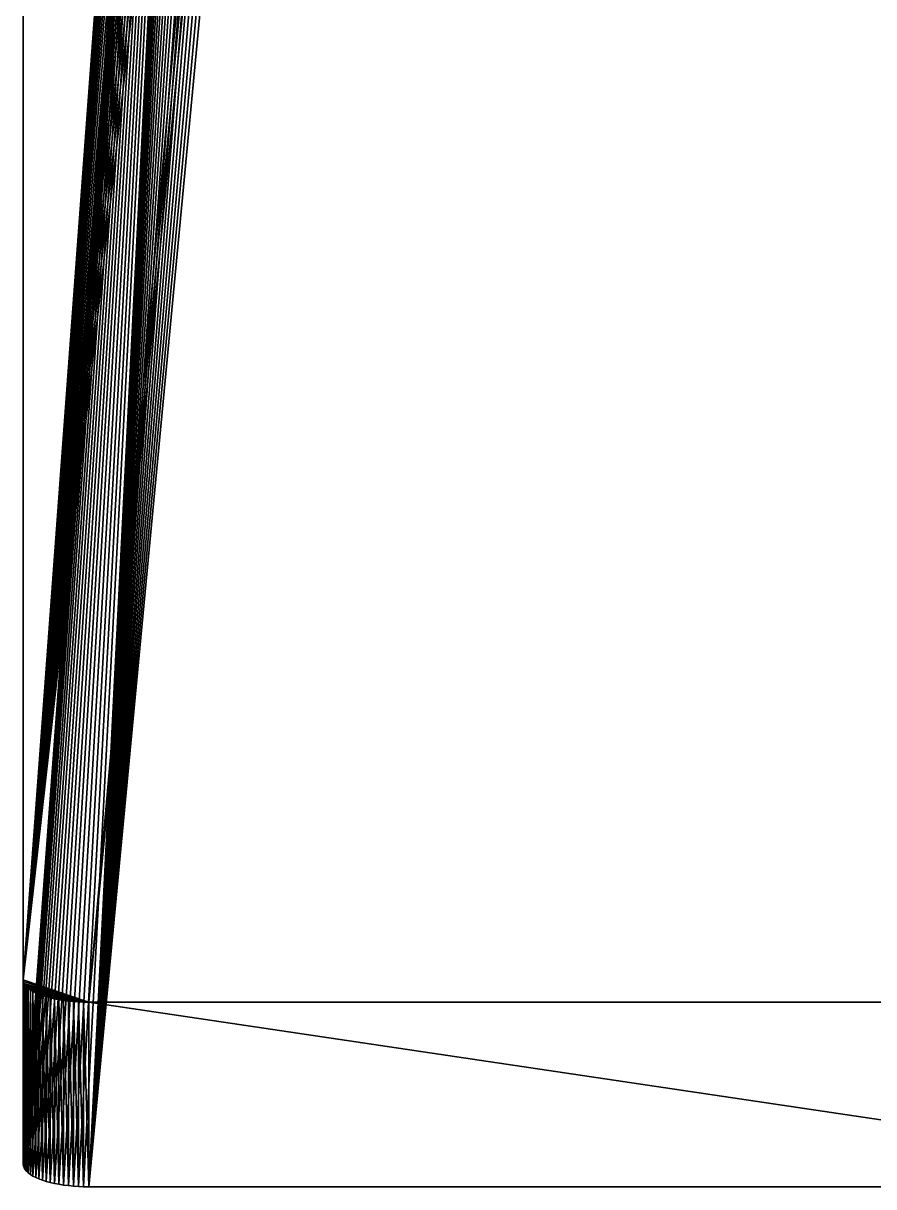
# Model space of a CAD drawing. Extents: x -23465 to -22865, y -4615 to -3990.
# Drawn here: x -22916.96 to -22890.96, y -4170.22 to -4134.66 of the extents above; entities that cross this region are included whole.
import ezdxf

# ---------------------------------------------------------------- set-up
doc = ezdxf.new("R2010")
doc.units = 0
doc.header["$MEASUREMENT"] = 0
doc.layers.get('0').update_dxf_attribs({"linetype": 'CONTINUOUS'})
doc.layers.add('ARCHITEKTURA_OBECN_', color=7, linetype='CONTINUOUS')

# ---------------------------------------------------------------- blocks, each defined once
blk = doc.blocks.new('*X17')
at = {"layer": 'ARCHITEKTURA_OBECN_', "color": 0, "linetype": 'Continuous'}
mesh = blk.add_polyface(dxfattribs=at)
corners = [(-21707.233, -4026.572, 61.307), (-21709.79, -4049.984, -3.019), (-21709.943, -4050.062, -3.233), (-21710.077, -4050.144, -3.459), (-21707.776, -4026.542, 61.387), (-21710.192, -4050.23, -3.693), (-21710.288, -4050.318, -3.936), (-21710.362, -4050.408, -4.184), (-21710.416, -4050.5, -4.437), (-21710.448, -4050.594, -4.694), (-21710.459, -4050.688, -4.952), (-21706.959, -4026.575, 61.296), (-21704.297, -4049.91, -2.816), (-21704.484, -4049.841, -2.626), (-21704.686, -4049.777, -2.451), (-21704.902, -4049.719, -2.291), (-21709.232, -4049.777, -2.451), (-21709.434, -4049.841, -2.626), (-21709.62, -4049.91, -2.816), (-21710.448, -4050.782, -5.21), (-21710.459, -4075.997, -74.489), (-21710.416, -4050.875, -5.466), (-21710.362, -4050.967, -5.72), (-21710.288, -4051.058, -5.968), (-21710.192, -4051.146, -6.211), (-21710.077, -4051.231, -6.445), (-21709.943, -4051.313, -6.67), (-21709.79, -4051.391, -6.885), (-21709.62, -4051.465, -7.088), (-21709.434, -4051.534, -7.278), (-21709.232, -4051.598, -7.453), (-21709.016, -4051.656, -7.613), (-21708.788, -4051.708, -7.756), (-21708.548, -4051.754, -7.882), (-21708.298, -4051.794, -7.99), (-21708.04, -4051.826, -8.08), (-21707.776, -4051.852, -8.15), (-21709.943, -4075.372, -72.771), (-21707.506, -4051.87, -8.2), (-21707.233, -4051.881, -8.231), (-21706.959, -4074.8, -71.2), (-21706.959, -4051.885, -8.241), (-21706.684, -4074.804, -71.21), (-21707.233, -4074.804, -71.21), (-21704.297, -4075.22, -72.353), (-21706.684, -4051.881, -8.231), (-21703.47, -4050.594, -4.694), (-21703.502, -4050.5, -4.437), (-21706.684, -4026.572, 61.307), (-21703.556, -4050.408, -4.184), (-21703.63, -4050.318, -3.936), (-21703.725, -4050.23, -3.693), (-21703.84, -4050.144, -3.459), (-21703.975, -4050.062, -3.233), (-21704.127, -4049.984, -3.019), (-21703.502, -4025.566, 64.071), (-21676.959, -3990.15, 161.374), (-21676.959, -4164.58, -317.87)]
mesh.append_faces([[corners[k] for k in face] for face in [(0, 1, 2), (11, 12, 13), (37, 36, 38), (40, 39, 41), (44, 41, 45), (55, 56, 57)]], dxfattribs={"vtx0": -1, "vtx2": -1, "color": 0})
mesh.append_faces([[corners[k] for k in face] for face in [(2, 3, 4), (3, 5, 4), (5, 6, 4), (6, 7, 4), (7, 8, 4), (8, 9, 4), (9, 10, 4), (13, 14, 11), (14, 15, 11), (16, 17, 0), (17, 18, 0), (18, 1, 0), (10, 19, 20), (19, 21, 20), (21, 22, 20), (22, 23, 20), (23, 24, 20), (24, 25, 20), (25, 26, 20), (26, 27, 20), (27, 28, 20), (28, 29, 20), (29, 30, 20), (30, 31, 20), (31, 32, 20), (32, 33, 20), (33, 34, 20), (34, 35, 20), (35, 36, 20), (38, 39, 37), (42, 40, 41), (40, 43, 39), (46, 47, 48), (47, 49, 48), (49, 50, 48), (50, 51, 48), (51, 52, 48), (52, 53, 48), (53, 54, 48), (54, 12, 48)]], dxfattribs={"vtx1": -1, "vtx2": -1, "color": 0})
mesh = blk.add_polyface(dxfattribs=at)
corners = [(-21716.959, -4163.896, -315.99), (-21716.959, -3990.834, 159.494), (-21710.459, -4075.997, -74.489), (-21710.448, -4076.091, -74.747), (-21710.416, -4076.185, -75.004), (-21710.362, -4076.277, -75.257), (-21710.288, -4076.367, -75.505), (-21710.192, -4076.455, -75.748), (-21710.077, -4076.541, -75.982), (-21709.943, -4076.623, -76.208), (-21709.79, -4076.701, -76.422), (-21709.62, -4076.775, -76.625), (-21703.725, -4076.455, -75.748), (-21703.63, -4076.367, -75.505), (-21676.959, -4164.58, -317.87), (-21703.556, -4076.277, -75.257), (-21703.502, -4076.185, -75.004), (-21703.47, -4076.091, -74.747), (-21703.459, -4075.997, -74.489), (-21703.47, -4075.903, -74.231), (-21706.684, -4051.881, -8.231), (-21706.411, -4051.87, -8.2), (-21706.142, -4051.852, -8.15), (-21705.877, -4051.826, -8.08), (-21705.619, -4051.794, -7.99), (-21705.37, -4051.754, -7.882), (-21705.13, -4051.708, -7.756), (-21704.902, -4051.656, -7.613), (-21704.686, -4051.598, -7.453), (-21704.484, -4051.534, -7.278), (-21704.297, -4051.465, -7.088), (-21704.127, -4051.391, -6.885), (-21703.975, -4051.313, -6.67), (-21703.84, -4051.231, -6.445), (-21703.725, -4051.146, -6.211), (-21703.63, -4051.058, -5.968), (-21703.556, -4050.967, -5.72), (-21703.502, -4050.875, -5.466), (-21703.47, -4050.782, -5.21), (-21703.459, -4050.688, -4.952), (-21703.47, -4050.594, -4.694), (-21706.684, -4026.572, 61.307), (-21706.411, -4026.561, 61.337), (-21706.142, -4026.542, 61.387), (-21705.877, -4026.517, 61.457), (-21705.619, -4026.484, 61.547), (-21705.37, -4026.445, 61.655), (-21705.13, -4026.399, 61.781), (-21704.902, -4026.347, 61.925), (-21704.686, -4026.289, 62.084)]
mesh.append_faces([[corners[k] for k in face] for face in [(19, 20, 14), (40, 41, 14)]], dxfattribs={"vtx0": -1, "vtx1": -1, "vtx2": -1, "color": 0})
mesh.append_faces([[corners[k] for k in face] for face in [(0, 1, 2), (2, 3, 0), (3, 4, 0), (4, 5, 0), (5, 6, 0), (6, 7, 0), (7, 8, 0), (8, 9, 0), (9, 10, 0), (10, 11, 0), (12, 13, 14), (13, 15, 14), (15, 16, 14), (16, 17, 14), (17, 18, 14), (18, 19, 14), (20, 21, 14), (21, 22, 14), (22, 23, 14), (23, 24, 14), (24, 25, 14), (25, 26, 14), (26, 27, 14), (27, 28, 14), (28, 29, 14), (29, 30, 14), (30, 31, 14), (31, 32, 14), (32, 33, 14), (33, 34, 14), (34, 35, 14), (35, 36, 14), (36, 37, 14), (37, 38, 14), (38, 39, 14), (39, 40, 14), (41, 42, 14), (42, 43, 14), (43, 44, 14), (44, 45, 14), (45, 46, 14), (46, 47, 14), (47, 48, 14), (48, 49, 14)]], dxfattribs={"vtx1": -1, "vtx2": -1, "color": 0})
mesh = blk.add_polyface(dxfattribs=at)
corners = [(-21716.959, -4169.535, -313.938), (-21716.959, -3996.472, 161.546), (-21716.959, -3990.834, 159.494), (-21716.959, -4163.896, -315.99)]
mesh.append_faces([[corners[k] for k in face] for face in [(3, 0, 2)]], dxfattribs={"vtx1": -1, "color": 0})
mesh.append_faces([[corners[k] for k in face] for face in [(0, 1, 2)]], dxfattribs={"vtx2": -1, "color": 0})
mesh = blk.add_polyface(dxfattribs=at)
corners = [(-21710.459, -4081.635, -72.437), (-21716.959, -3996.472, 161.546), (-21716.959, -4169.535, -313.938), (-21709.943, -4056.951, -4.618), (-21708.04, -4080.497, -69.309), (-21707.776, -4080.471, -69.239), (-21707.506, -4080.453, -69.189), (-21707.233, -4080.442, -69.158), (-21706.959, -4080.438, -69.148), (-21709.434, -4057.172, -5.225), (-21709.62, -4057.103, -5.036), (-21709.79, -4057.03, -4.833), (-21706.684, -4080.442, -69.158), (-21704.127, -4057.03, -4.833), (-21704.297, -4057.103, -5.036), (-21706.411, -4080.453, -69.189), (-21704.484, -4057.172, -5.225), (-21704.686, -4057.236, -5.401), (-21704.902, -4057.294, -5.561), (-21705.13, -4057.347, -5.704), (-21705.37, -4057.393, -5.83), (-21705.619, -4057.432, -5.938), (-21705.877, -4057.464, -6.028), (-21706.142, -4057.49, -6.098), (-21706.411, -4057.508, -6.148), (-21706.684, -4057.519, -6.179), (-21706.959, -4057.523, -6.189), (-21707.233, -4057.519, -6.179), (-21707.506, -4057.508, -6.148), (-21707.776, -4057.49, -6.098), (-21708.04, -4057.464, -6.028), (-21708.298, -4057.432, -5.938), (-21708.548, -4057.393, -5.83), (-21708.788, -4057.347, -5.704), (-21709.016, -4057.294, -5.561), (-21709.232, -4057.236, -5.401), (-21676.959, -4170.219, -315.817), (-21676.959, -3995.788, 163.426), (-21703.47, -4081.729, -72.695), (-21703.502, -4081.823, -72.952), (-21703.556, -4081.915, -73.205), (-21703.63, -4082.005, -73.453), (-21703.725, -4082.094, -73.696), (-21703.84, -4082.179, -73.93), (-21703.975, -4082.261, -74.155), (-21709.79, -4082.339, -74.37), (-21709.943, -4082.261, -74.155), (-21714.959, -4170.219, -315.817), (-21710.077, -4082.179, -73.93), (-21710.192, -4082.094, -73.696), (-21710.288, -4082.005, -73.453), (-21710.362, -4081.915, -73.205), (-21710.416, -4081.823, -72.952), (-21710.448, -4081.729, -72.695)]
mesh.append_faces([[corners[k] for k in face] for face in [(0, 1, 2), (3, 4, 5), (8, 9, 10), (26, 12, 15)]], dxfattribs={"vtx0": -1, "vtx2": -1, "color": 0})
mesh.append_faces([[corners[k] for k in face] for face in [(5, 6, 3), (6, 7, 3), (7, 8, 10), (10, 11, 7), (8, 12, 9), (13, 14, 15), (14, 16, 15), (16, 17, 15), (17, 18, 15), (18, 19, 15), (19, 20, 15), (20, 21, 15), (21, 22, 15), (22, 23, 15), (23, 24, 15), (24, 25, 15), (25, 26, 15), (26, 27, 12), (27, 28, 12), (28, 29, 12), (29, 30, 12), (30, 31, 12), (31, 32, 12), (32, 33, 12), (33, 34, 12), (34, 35, 12), (35, 9, 12), (36, 37, 38), (38, 39, 36), (39, 40, 36), (40, 41, 36), (41, 42, 36), (42, 43, 36), (43, 44, 36), (45, 46, 47), (46, 48, 47), (48, 49, 47), (49, 50, 47), (50, 51, 47), (51, 52, 47), (52, 53, 47), (53, 0, 47)]], dxfattribs={"vtx1": -1, "vtx2": -1, "color": 0})
mesh = blk.add_polyface(dxfattribs=at)
corners = [(-21707.233, -4051.881, -8.231), (-21709.79, -4075.294, -72.556), (-21709.943, -4075.372, -72.771), (-21710.077, -4075.454, -72.996), (-21707.776, -4051.852, -8.15), (-21710.192, -4075.539, -73.231), (-21710.288, -4075.627, -73.473), (-21710.362, -4075.718, -73.721), (-21710.416, -4075.81, -73.975), (-21710.448, -4075.903, -74.231), (-21710.459, -4075.997, -74.489), (-21706.959, -4051.885, -8.241), (-21704.297, -4075.22, -72.353), (-21704.484, -4075.151, -72.164), (-21704.686, -4075.087, -71.988), (-21704.902, -4075.029, -71.828), (-21705.13, -4074.977, -71.685), (-21705.37, -4074.931, -71.559), (-21705.619, -4074.891, -71.451), (-21705.877, -4074.859, -71.361), (-21706.142, -4074.833, -71.291), (-21706.411, -4074.815, -71.241), (-21706.684, -4074.804, -71.21), (-21707.233, -4074.804, -71.21), (-21707.506, -4074.815, -71.241), (-21707.776, -4074.833, -71.291), (-21708.04, -4074.859, -71.361), (-21708.298, -4074.891, -71.451), (-21708.548, -4074.931, -71.559), (-21708.788, -4074.977, -71.685), (-21709.016, -4075.029, -71.828), (-21709.232, -4075.087, -71.988), (-21709.434, -4075.151, -72.164), (-21709.62, -4075.22, -72.353), (-21703.47, -4075.903, -74.231), (-21703.502, -4075.81, -73.975), (-21706.684, -4051.881, -8.231), (-21703.556, -4075.718, -73.721), (-21703.63, -4075.627, -73.473), (-21703.725, -4075.539, -73.231), (-21703.84, -4075.454, -72.996), (-21703.975, -4075.372, -72.771), (-21704.127, -4075.294, -72.556), (-21704.686, -4026.289, 62.084), (-21704.484, -4026.225, 62.26), (-21676.959, -4164.58, -317.87), (-21704.297, -4026.156, 62.449), (-21704.127, -4026.082, 62.652), (-21703.975, -4026.004, 62.867), (-21703.84, -4025.922, 63.092), (-21703.725, -4025.836, 63.327), (-21703.63, -4025.748, 63.569), (-21703.556, -4025.658, 63.818), (-21703.502, -4025.566, 64.071)]
mesh.append_faces([[corners[k] for k in face] for face in [(0, 1, 2), (11, 12, 13)]], dxfattribs={"vtx0": -1, "vtx2": -1, "color": 0})
mesh.append_faces([[corners[k] for k in face] for face in [(2, 3, 4), (3, 5, 4), (5, 6, 4), (6, 7, 4), (7, 8, 4), (8, 9, 4), (9, 10, 4), (13, 14, 11), (14, 15, 11), (15, 16, 11), (16, 17, 11), (17, 18, 11), (18, 19, 11), (19, 20, 11), (20, 21, 11), (21, 22, 11), (23, 24, 0), (24, 25, 0), (25, 26, 0), (26, 27, 0), (27, 28, 0), (28, 29, 0), (29, 30, 0), (30, 31, 0), (31, 32, 0), (32, 33, 0), (33, 1, 0), (34, 35, 36), (35, 37, 36), (37, 38, 36), (38, 39, 36), (39, 40, 36), (40, 41, 36), (41, 42, 36), (42, 12, 36), (43, 44, 45), (44, 46, 45), (46, 47, 45), (47, 48, 45), (48, 49, 45), (49, 50, 45), (50, 51, 45), (51, 52, 45), (52, 53, 45)]], dxfattribs={"vtx1": -1, "vtx2": -1, "color": 0})
mesh = blk.add_polyface(dxfattribs=at)
corners = [(-21709.62, -4076.775, -76.625), (-21709.434, -4076.844, -76.815), (-21716.959, -4163.896, -315.99), (-21709.232, -4076.908, -76.99), (-21709.016, -4076.966, -77.15), (-21708.788, -4077.018, -77.293), (-21708.548, -4077.064, -77.42), (-21708.298, -4077.103, -77.528), (-21708.04, -4077.136, -77.617), (-21707.776, -4077.161, -77.687), (-21707.506, -4077.18, -77.738), (-21707.233, -4077.191, -77.768), (-21715.272, -4164.572, -317.846), (-21715.426, -4164.562, -317.818), (-21714.959, -4164.58, -317.87), (-21715.577, -4164.547, -317.778), (-21715.724, -4164.528, -317.726), (-21715.867, -4164.506, -317.665), (-21716.004, -4164.48, -317.593), (-21716.134, -4164.45, -317.511), (-21716.258, -4164.417, -317.419), (-21716.373, -4164.38, -317.319), (-21716.48, -4164.341, -317.211), (-21716.577, -4164.298, -317.095), (-21716.664, -4164.254, -316.972), (-21716.741, -4164.207, -316.843), (-21716.807, -4164.158, -316.709), (-21716.861, -4164.108, -316.571), (-21716.904, -4164.056, -316.429), (-21716.934, -4164.003, -316.284), (-21716.953, -4163.95, -316.138), (-21706.959, -4077.194, -77.778), (-21706.684, -4077.191, -77.768), (-21676.959, -4164.58, -317.87), (-21706.411, -4077.18, -77.738), (-21706.142, -4077.161, -77.687), (-21705.877, -4077.136, -77.617), (-21705.619, -4077.103, -77.528), (-21705.37, -4077.064, -77.42), (-21705.13, -4077.018, -77.293), (-21704.902, -4076.966, -77.15), (-21704.686, -4076.908, -76.99), (-21704.484, -4076.844, -76.815), (-21704.297, -4076.775, -76.625), (-21704.127, -4076.701, -76.422), (-21703.975, -4076.623, -76.208), (-21703.84, -4076.541, -75.982), (-21703.725, -4076.455, -75.748)]
mesh.append_faces([[corners[k] for k in face] for face in [(2, 11, 14)]], dxfattribs={"vtx0": -1, "vtx1": -1, "vtx2": -1, "color": 0})
mesh.append_faces([[corners[k] for k in face] for face in [(32, 33, 14)]], dxfattribs={"vtx0": -1, "vtx2": -1, "color": 0})
mesh.append_faces([[corners[k] for k in face] for face in [(0, 1, 2), (1, 3, 2), (3, 4, 2), (4, 5, 2), (5, 6, 2), (6, 7, 2), (7, 8, 2), (8, 9, 2), (9, 10, 2), (10, 11, 2), (12, 13, 14), (13, 15, 14), (15, 16, 14), (16, 17, 14), (17, 18, 14), (18, 19, 14), (19, 20, 14), (20, 21, 14), (21, 22, 14), (22, 23, 14), (23, 24, 14), (24, 25, 14), (25, 26, 14), (26, 27, 14), (27, 28, 14), (28, 29, 14), (29, 30, 14), (30, 2, 14), (11, 31, 14), (31, 32, 14), (32, 34, 33), (34, 35, 33), (35, 36, 33), (36, 37, 33), (37, 38, 33), (38, 39, 33), (39, 40, 33), (40, 41, 33), (41, 42, 33), (42, 43, 33), (43, 44, 33), (44, 45, 33), (45, 46, 33), (46, 47, 33)]], dxfattribs={"vtx1": -1, "vtx2": -1, "color": 0})
mesh = blk.add_polyface(dxfattribs=at)
corners = [(-21716.959, -4169.535, -313.938), (-21716.953, -4169.588, -314.085), (-21710.459, -4081.635, -72.437), (-21716.934, -4169.642, -314.232), (-21716.904, -4169.694, -314.377), (-21716.861, -4169.746, -314.519), (-21716.807, -4169.796, -314.657), (-21716.741, -4169.845, -314.791), (-21716.664, -4169.892, -314.92), (-21716.577, -4169.937, -315.043), (-21716.48, -4169.979, -315.159), (-21716.373, -4170.018, -315.267), (-21716.258, -4170.055, -315.367), (-21716.134, -4170.088, -315.458), (-21716.004, -4170.118, -315.54), (-21715.867, -4170.144, -315.613), (-21715.724, -4170.167, -315.674), (-21715.577, -4170.185, -315.725), (-21715.426, -4170.2, -315.765), (-21715.272, -4170.21, -315.794), (-21715.116, -4170.217, -315.812), (-21714.959, -4170.219, -315.817), (-21703.975, -4082.261, -74.155), (-21704.127, -4082.339, -74.37), (-21676.959, -4170.219, -315.817), (-21704.297, -4082.413, -74.573), (-21704.484, -4082.482, -74.763), (-21704.686, -4082.546, -74.938), (-21704.902, -4082.604, -75.098), (-21705.13, -4082.656, -75.241), (-21705.37, -4082.702, -75.367), (-21705.619, -4082.741, -75.476), (-21705.877, -4082.774, -75.565), (-21706.142, -4082.799, -75.635), (-21706.411, -4082.818, -75.685), (-21706.684, -4082.829, -75.716), (-21706.959, -4082.832, -75.726), (-21707.233, -4082.829, -75.716), (-21707.506, -4082.818, -75.685), (-21707.776, -4082.799, -75.635), (-21708.04, -4082.774, -75.565), (-21708.298, -4082.741, -75.476), (-21708.548, -4082.702, -75.367), (-21708.788, -4082.656, -75.241), (-21709.016, -4082.604, -75.098), (-21709.232, -4082.546, -74.938), (-21709.434, -4082.482, -74.763), (-21709.62, -4082.413, -74.573), (-21709.79, -4082.339, -74.37)]
mesh.append_faces([[corners[k] for k in face] for face in [(35, 21, 24)]], dxfattribs={"vtx0": -1, "vtx2": -1, "color": 0})
mesh.append_faces([[corners[k] for k in face] for face in [(0, 1, 2), (1, 3, 2), (3, 4, 2), (4, 5, 2), (5, 6, 2), (6, 7, 2), (7, 8, 2), (8, 9, 2), (9, 10, 2), (10, 11, 2), (11, 12, 2), (12, 13, 2), (13, 14, 2), (14, 15, 2), (15, 16, 2), (16, 17, 2), (17, 18, 2), (18, 19, 2), (19, 20, 2), (20, 21, 2), (22, 23, 24), (23, 25, 24), (25, 26, 24), (26, 27, 24), (27, 28, 24), (28, 29, 24), (29, 30, 24), (30, 31, 24), (31, 32, 24), (32, 33, 24), (33, 34, 24), (34, 35, 24), (35, 36, 21), (36, 37, 21), (37, 38, 21), (38, 39, 21), (39, 40, 21), (40, 41, 21), (41, 42, 21), (42, 43, 21), (43, 44, 21), (44, 45, 21), (45, 46, 21), (46, 47, 21), (47, 48, 21)]], dxfattribs={"vtx1": -1, "vtx2": -1, "color": 0})
mesh = blk.add_polyface(dxfattribs=at)
corners = [(-21716.953, -4169.588, -314.085), (-21716.959, -4169.535, -313.938), (-21716.959, -4163.896, -315.99), (-21716.953, -4163.95, -316.138)]
mesh.append_faces([[corners[k] for k in face] for face in [(3, 0, 2)]], dxfattribs={"vtx1": -1, "color": 0})
mesh.append_faces([[corners[k] for k in face] for face in [(0, 1, 2)]], dxfattribs={"vtx2": -1, "color": 0})
mesh = blk.add_polyface(dxfattribs=at)
corners = [(-21716.934, -4169.642, -314.232), (-21716.953, -4169.588, -314.085), (-21716.953, -4163.95, -316.138), (-21716.934, -4164.003, -316.284)]
mesh.append_faces([[corners[k] for k in face] for face in [(3, 0, 2)]], dxfattribs={"vtx1": -1, "color": 0})
mesh.append_faces([[corners[k] for k in face] for face in [(0, 1, 2)]], dxfattribs={"vtx2": -1, "color": 0})
mesh = blk.add_polyface(dxfattribs=at)
corners = [(-21716.904, -4169.694, -314.377), (-21716.934, -4169.642, -314.232), (-21716.934, -4164.003, -316.284), (-21716.904, -4164.056, -316.429)]
mesh.append_faces([[corners[k] for k in face] for face in [(3, 0, 2)]], dxfattribs={"vtx1": -1, "color": 0})
mesh.append_faces([[corners[k] for k in face] for face in [(0, 1, 2)]], dxfattribs={"vtx2": -1, "color": 0})
mesh = blk.add_polyface(dxfattribs=at)
corners = [(-21716.861, -4169.746, -314.519), (-21716.904, -4169.694, -314.377), (-21716.904, -4164.056, -316.429), (-21716.861, -4164.108, -316.571)]
mesh.append_faces([[corners[k] for k in face] for face in [(3, 0, 2)]], dxfattribs={"vtx1": -1, "color": 0})
mesh.append_faces([[corners[k] for k in face] for face in [(0, 1, 2)]], dxfattribs={"vtx2": -1, "color": 0})
mesh = blk.add_polyface(dxfattribs=at)
corners = [(-21716.807, -4169.796, -314.657), (-21716.861, -4169.746, -314.519), (-21716.861, -4164.108, -316.571), (-21716.807, -4164.158, -316.709)]
mesh.append_faces([[corners[k] for k in face] for face in [(3, 0, 2)]], dxfattribs={"vtx1": -1, "color": 0})
mesh.append_faces([[corners[k] for k in face] for face in [(0, 1, 2)]], dxfattribs={"vtx2": -1, "color": 0})
mesh = blk.add_polyface(dxfattribs=at)
corners = [(-21716.741, -4169.845, -314.791), (-21716.807, -4169.796, -314.657), (-21716.807, -4164.158, -316.709), (-21716.741, -4164.207, -316.843)]
mesh.append_faces([[corners[k] for k in face] for face in [(3, 0, 2)]], dxfattribs={"vtx1": -1, "color": 0})
mesh.append_faces([[corners[k] for k in face] for face in [(0, 1, 2)]], dxfattribs={"vtx2": -1, "color": 0})
mesh = blk.add_polyface(dxfattribs=at)
corners = [(-21716.664, -4169.892, -314.92), (-21716.741, -4169.845, -314.791), (-21716.741, -4164.207, -316.843), (-21716.664, -4164.254, -316.972)]
mesh.append_faces([[corners[k] for k in face] for face in [(3, 0, 2)]], dxfattribs={"vtx1": -1, "color": 0})
mesh.append_faces([[corners[k] for k in face] for face in [(0, 1, 2)]], dxfattribs={"vtx2": -1, "color": 0})
mesh = blk.add_polyface(dxfattribs=at)
corners = [(-21716.577, -4169.937, -315.043), (-21716.664, -4169.892, -314.92), (-21716.664, -4164.254, -316.972), (-21716.577, -4164.298, -317.095)]
mesh.append_faces([[corners[k] for k in face] for face in [(3, 0, 2)]], dxfattribs={"vtx1": -1, "color": 0})
mesh.append_faces([[corners[k] for k in face] for face in [(0, 1, 2)]], dxfattribs={"vtx2": -1, "color": 0})
mesh = blk.add_polyface(dxfattribs=at)
corners = [(-21716.48, -4169.979, -315.159), (-21716.577, -4169.937, -315.043), (-21716.577, -4164.298, -317.095), (-21716.48, -4164.341, -317.211)]
mesh.append_faces([[corners[k] for k in face] for face in [(3, 0, 2)]], dxfattribs={"vtx1": -1, "color": 0})
mesh.append_faces([[corners[k] for k in face] for face in [(0, 1, 2)]], dxfattribs={"vtx2": -1, "color": 0})
mesh = blk.add_polyface(dxfattribs=at)
corners = [(-21716.373, -4170.018, -315.267), (-21716.48, -4169.979, -315.159), (-21716.48, -4164.341, -317.211), (-21716.373, -4164.38, -317.319)]
mesh.append_faces([[corners[k] for k in face] for face in [(3, 0, 2)]], dxfattribs={"vtx1": -1, "color": 0})
mesh.append_faces([[corners[k] for k in face] for face in [(0, 1, 2)]], dxfattribs={"vtx2": -1, "color": 0})
mesh = blk.add_polyface(dxfattribs=at)
corners = [(-21716.258, -4170.055, -315.367), (-21716.373, -4170.018, -315.267), (-21716.373, -4164.38, -317.319), (-21716.258, -4164.417, -317.419)]
mesh.append_faces([[corners[k] for k in face] for face in [(3, 0, 2)]], dxfattribs={"vtx1": -1, "color": 0})
mesh.append_faces([[corners[k] for k in face] for face in [(0, 1, 2)]], dxfattribs={"vtx2": -1, "color": 0})
mesh = blk.add_polyface(dxfattribs=at)
corners = [(-21716.134, -4170.088, -315.458), (-21716.258, -4170.055, -315.367), (-21716.258, -4164.417, -317.419), (-21716.134, -4164.45, -317.511)]
mesh.append_faces([[corners[k] for k in face] for face in [(3, 0, 2)]], dxfattribs={"vtx1": -1, "color": 0})
mesh.append_faces([[corners[k] for k in face] for face in [(0, 1, 2)]], dxfattribs={"vtx2": -1, "color": 0})
mesh = blk.add_polyface(dxfattribs=at)
corners = [(-21716.004, -4170.118, -315.54), (-21716.134, -4170.088, -315.458), (-21716.134, -4164.45, -317.511), (-21716.004, -4164.48, -317.593)]
mesh.append_faces([[corners[k] for k in face] for face in [(3, 0, 2)]], dxfattribs={"vtx1": -1, "color": 0})
mesh.append_faces([[corners[k] for k in face] for face in [(0, 1, 2)]], dxfattribs={"vtx2": -1, "color": 0})
mesh = blk.add_polyface(dxfattribs=at)
corners = [(-21715.867, -4170.144, -315.613), (-21716.004, -4170.118, -315.54), (-21716.004, -4164.48, -317.593), (-21715.867, -4164.506, -317.665)]
mesh.append_faces([[corners[k] for k in face] for face in [(3, 0, 2)]], dxfattribs={"vtx1": -1, "color": 0})
mesh.append_faces([[corners[k] for k in face] for face in [(0, 1, 2)]], dxfattribs={"vtx2": -1, "color": 0})
mesh = blk.add_polyface(dxfattribs=at)
corners = [(-21715.724, -4170.167, -315.674), (-21715.867, -4170.144, -315.613), (-21715.867, -4164.506, -317.665), (-21715.724, -4164.528, -317.726)]
mesh.append_faces([[corners[k] for k in face] for face in [(3, 0, 2)]], dxfattribs={"vtx1": -1, "color": 0})
mesh.append_faces([[corners[k] for k in face] for face in [(0, 1, 2)]], dxfattribs={"vtx2": -1, "color": 0})
mesh = blk.add_polyface(dxfattribs=at)
corners = [(-21715.577, -4170.185, -315.725), (-21715.724, -4170.167, -315.674), (-21715.724, -4164.528, -317.726), (-21715.577, -4164.547, -317.778)]
mesh.append_faces([[corners[k] for k in face] for face in [(3, 0, 2)]], dxfattribs={"vtx1": -1, "color": 0})
mesh.append_faces([[corners[k] for k in face] for face in [(0, 1, 2)]], dxfattribs={"vtx2": -1, "color": 0})
mesh = blk.add_polyface(dxfattribs=at)
corners = [(-21715.426, -4170.2, -315.765), (-21715.577, -4170.185, -315.725), (-21715.577, -4164.547, -317.778), (-21715.426, -4164.562, -317.818)]
mesh.append_faces([[corners[k] for k in face] for face in [(3, 0, 2)]], dxfattribs={"vtx1": -1, "color": 0})
mesh.append_faces([[corners[k] for k in face] for face in [(0, 1, 2)]], dxfattribs={"vtx2": -1, "color": 0})
mesh = blk.add_polyface(dxfattribs=at)
corners = [(-21715.272, -4170.21, -315.794), (-21715.426, -4170.2, -315.765), (-21715.426, -4164.562, -317.818), (-21715.272, -4164.572, -317.846)]
mesh.append_faces([[corners[k] for k in face] for face in [(3, 0, 2)]], dxfattribs={"vtx1": -1, "color": 0})
mesh.append_faces([[corners[k] for k in face] for face in [(0, 1, 2)]], dxfattribs={"vtx2": -1, "color": 0})
mesh = blk.add_polyface(dxfattribs=at)
corners = [(-21715.116, -4170.217, -315.812), (-21715.272, -4170.21, -315.794), (-21715.272, -4164.572, -317.846), (-21715.116, -4164.578, -317.864)]
mesh.append_faces([[corners[k] for k in face] for face in [(3, 0, 2)]], dxfattribs={"vtx1": -1, "color": 0})
mesh.append_faces([[corners[k] for k in face] for face in [(0, 1, 2)]], dxfattribs={"vtx2": -1, "color": 0})
mesh = blk.add_polyface(dxfattribs=at)
corners = [(-21714.959, -4170.219, -315.817), (-21715.116, -4170.217, -315.812), (-21715.116, -4164.578, -317.864), (-21714.959, -4164.58, -317.87)]
mesh.append_faces([[corners[k] for k in face] for face in [(3, 0, 2)]], dxfattribs={"vtx1": -1, "color": 0})
mesh.append_faces([[corners[k] for k in face] for face in [(0, 1, 2)]], dxfattribs={"vtx2": -1, "color": 0})
mesh = blk.add_polyface(dxfattribs=at)
corners = [(-21676.959, -4170.219, -315.817), (-21714.959, -4170.219, -315.817), (-21714.959, -4164.58, -317.87), (-21676.959, -4164.58, -317.87)]
mesh.append_faces([[corners[k] for k in face] for face in [(3, 0, 2)]], dxfattribs={"vtx1": -1, "color": 0})
mesh.append_faces([[corners[k] for k in face] for face in [(0, 1, 2)]], dxfattribs={"vtx2": -1, "color": 0})

msp = doc.modelspace()

# ---------------------------------------------------------------- block references
at = {"linetype": 'Continuous'}
msp.add_blockref('*X17', (-1200, 0), dxfattribs=at)

doc.saveas('drawing.dxf')
